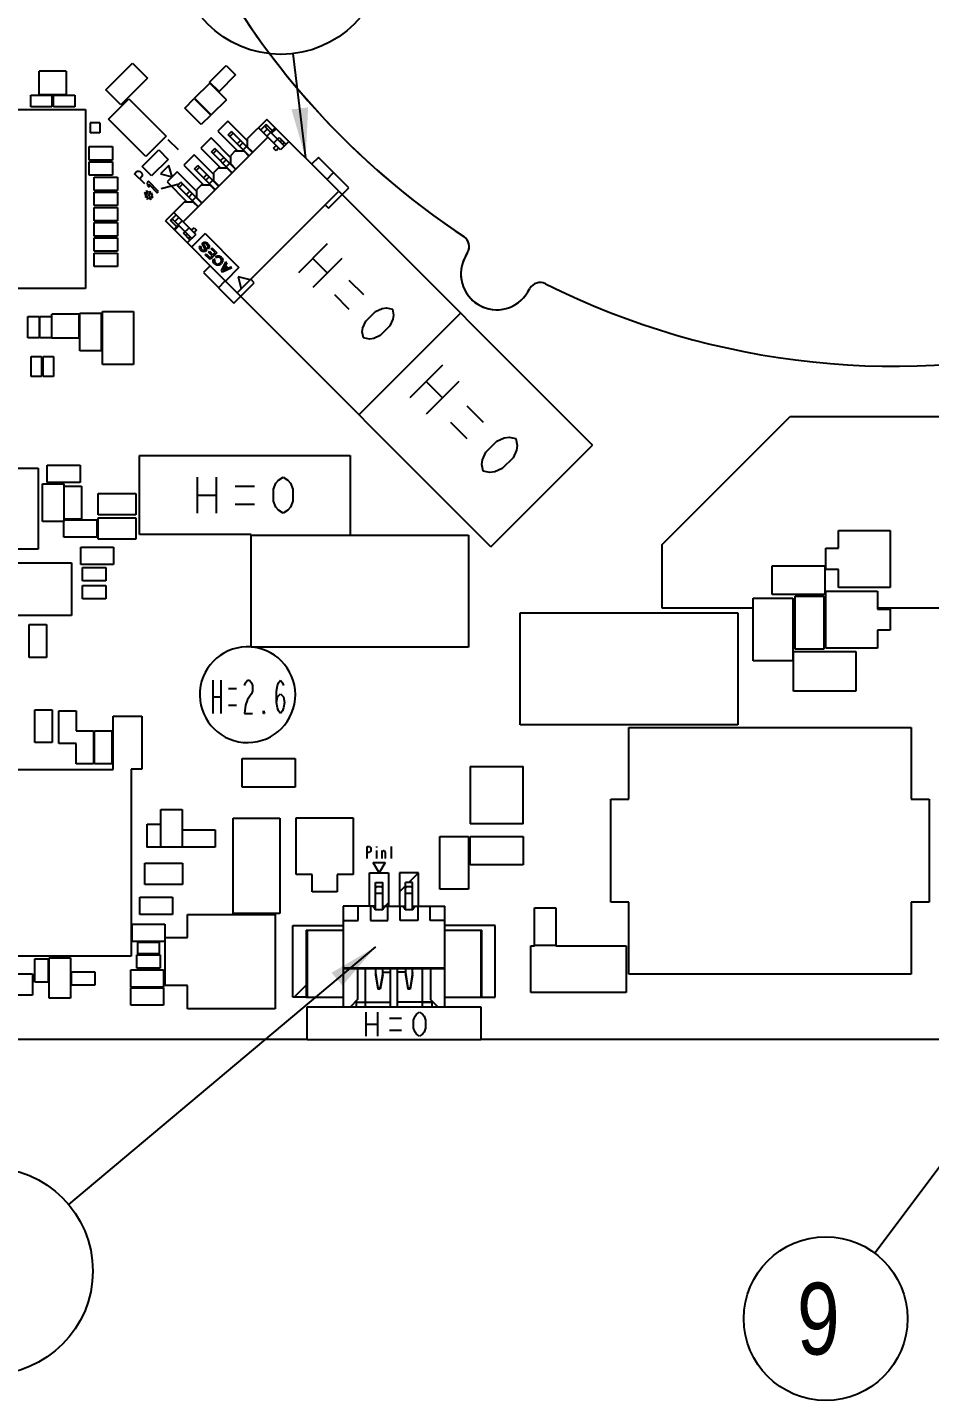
# Model space of a CAD drawing. Header units: millimetres. Extents: x 0 to 841, y 0 to 594.
# Drawn here: x 317.5 to 355.2, y 346.9 to 404.3 of the extents above; entities that cross this region are included whole.
import ezdxf

# ---------------------------------------------------------------- set-up
doc = ezdxf.new("R2010")
doc.units = ezdxf.units.MM
doc.header["$LTSCALE"] = 46.255
doc.layers.get('0').update_dxf_attribs({"linetype": 'CONTINUOUS'})
for name, color, linetype in [('ASSEM_MEM', 7, 'CONTINUOUS'), ('DETAIL', 7, 'CONTINUOUS'), ('TPC12_61', 7, 'CONTINUOUS')]:
    doc.layers.add(name, color=color, linetype=linetype)
doc.styles.get("Standard").update_dxf_attribs({"font": 'txt', "width": 0.8})
doc.dimstyles.get("Standard").update_dxf_attribs({"dimtxt": 3, "dimasz": 2.1, "dimexe": 2, "dimexo": 1, "dimtad": 1, "dimzin": 0, "dimdsep": 46, "dimtxsty": 'STANDARD', "dimblk": '_FILLED', "dimblk1": '_FILLED', "dimblk2": '_FILLED', "dimcen": 0.09, "dimazin": 0, "dimtol": 1, "dimtp": 0.01, "dimtm": 0.01, "dimtfac": 1, "dimtofl": 0, "dimtmove": 0, "dimatfit": 3, "dimldrblk": '_FILLED', "dimfxl": 1, "dimtolj": 1, "dimtzin": 0, "dimarcsym": 0})

# ---------------------------------------------------------------- blocks, each defined once
blk = doc.blocks.new('_FILLED')
at = {"color": 0, "linetype": 'BYBLOCK'}
blk.add_solid([(0, 0), (-1, 0.167), (-1, -0.167)], dxfattribs=at)
blk = doc.blocks.new('BALLOON_BL11', base_point=(350.848, 350.315))
at = {"layer": 'DETAIL', "color": 2, "linetype": 'CONTINUOUS'}
blk.add_circle((350.848, 350.315), 3.421, dxfattribs=at)
at = {"layer": 'DETAIL', "color": 2, "linetype": 'CONTINUOUS', "insert": (349.648, 351.815), "char_height": 3, "width": 2.4, "attachment_point": 1, "line_spacing_factor": 0.9}
blk.add_mtext('9', dxfattribs=at)
blk = doc.blocks.new('BALLOON_BL12', base_point=(315.879, 352.305))
at = {"layer": 'DETAIL', "color": 2, "linetype": 'CONTINUOUS'}
blk.add_circle((315.879, 352.305), 4.33, dxfattribs=at)
at = {"layer": 'DETAIL', "color": 2, "linetype": 'CONTINUOUS', "insert": (313.479, 353.805), "char_height": 3, "width": 4.8, "attachment_point": 1, "line_spacing_factor": 0.9}
blk.add_mtext('10', dxfattribs=at)
blk = doc.blocks.new('BALLOON_BL25', base_point=(328.074, 407.462))
at = {"layer": 'DETAIL', "color": 2, "linetype": 'CONTINUOUS'}
blk.add_circle((328.074, 407.462), 4.33, dxfattribs=at)
at = {"layer": 'DETAIL', "color": 2, "linetype": 'CONTINUOUS', "insert": (325.674, 408.962), "char_height": 3, "width": 4.8, "attachment_point": 1, "line_spacing_factor": 0.9}
blk.add_mtext('12', dxfattribs=at)

msp = doc.modelspace()

# ---------------------------------------------------------------- linework, layer by layer
at = {"layer": 'ASSEM_MEM', "color": 7, "linetype": 'CONTINUOUS'}
for p, q in [((320.754, 401.658), (321.868, 402.772)), ((321.868, 402.772), (322.497, 402.143)), ((317.967, 401.458), (317.967, 402.435)), ((319.098, 402.435), (317.967, 402.435)), ((319.098, 402.435), (319.098, 401.458)), ((322.497, 402.143), (321.383, 401.03)), ((325.094, 401.976), (325.785, 402.667)), ((326.18, 402.272), (325.489, 401.581)), ((325.785, 402.667), (326.18, 402.272)), ((321.383, 401.03), (320.754, 401.658)), ((324.466, 401.308), (325.095, 401.936)), ((325.489, 401.581), (325.094, 401.976)), ((325.792, 401.24), (325.095, 401.936)), ((317.612, 400.943), (317.612, 401.426)), ((317.612, 401.426), (318.501, 401.426)), ((317.967, 401.458), (319.098, 401.458)), ((318.501, 401.426), (318.501, 400.943)), ((318.565, 400.943), (318.565, 401.426)), ((318.565, 401.426), (319.454, 401.426)), ((319.454, 401.426), (319.454, 400.943)), ((320.866, 400.43), (321.711, 401.274)), ((321.711, 401.274), (323.273, 399.711)), ((324.052, 400.888), (324.447, 401.283)), ((324.447, 401.283), (325.139, 400.592)), ((324.466, 401.308), (325.163, 400.611)), ((325.792, 401.24), (325.163, 400.611)), ((314.43, 400.832), (319.905, 400.832)), ((318.501, 400.943), (317.612, 400.943)), ((319.454, 400.943), (318.565, 400.943)), ((319.905, 400.832), (319.905, 393.357)), ((322.429, 398.867), (320.866, 400.43)), ((324.743, 400.197), (324.052, 400.888)), ((325.139, 400.592), (324.743, 400.197)), ((327.483, 400.418), (326.681, 399.616)), ((330.488, 397.413), (327.483, 400.418)), ((325.871, 399.768), (326.012, 399.909)), ((326.882, 399.039), (326.012, 399.909)), ((328.049, 399.146), (327.13, 400.065)), ((327.46, 400.201), (327.226, 399.968)), ((327.342, 399.853), (327.504, 400.015)), ((327.46, 400.201), (327.422, 400.098)), ((328.212, 399.308), (327.422, 400.098)), ((327.717, 399.945), (327.46, 400.201)), ((327.483, 399.711), (327.837, 400.065)), ((327.681, 399.838), (327.872, 400.029)), ((320.057, 398.72), (320.057, 399.279)), ((320.057, 399.279), (321.035, 399.279)), ((321.035, 399.279), (321.035, 398.72)), ((323.273, 399.711), (322.429, 398.867)), ((327.519, 399.676), (323.983, 396.14)), ((326.741, 398.898), (325.871, 399.768)), ((326.387, 399.534), (326.246, 399.393)), ((326.486, 399.435), (326.345, 399.294)), ((326.635, 399.287), (326.493, 399.146)), ((326.681, 399.262), (326.681, 399.616)), ((326.893, 399.05), (326.681, 399.262)), ((327.766, 399.428), (327.999, 399.662)), ((327.766, 399.216), (327.872, 399.322)), ((327.999, 399.662), (328.282, 399.379)), ((328.035, 399.485), (328.105, 399.556)), ((328.402, 399.499), (328.049, 399.146)), ((328.212, 399.45), (328.141, 399.379)), ((321.035, 398.72), (320.057, 398.72)), ((322.271, 398.452), (322.963, 399.143)), ((323.358, 398.748), (322.667, 398.057)), ((322.963, 399.143), (323.358, 398.748)), ((325.164, 399.061), (325.305, 399.202)), ((326.034, 398.191), (325.164, 399.061)), ((326.175, 398.332), (325.305, 399.202)), ((325.68, 398.827), (325.539, 398.686)), ((325.779, 398.728), (325.638, 398.587)), ((326.164, 399.1), (325.974, 398.909)), ((325.974, 398.555), (325.974, 398.909)), ((326.164, 399.1), (326.518, 399.1)), ((326.518, 399.1), (326.73, 398.887)), ((327.872, 399.11), (327.766, 399.216)), ((327.978, 399.216), (327.872, 399.11)), ((320.057, 398.085), (320.057, 398.644)), ((320.057, 398.644), (321.035, 398.644)), ((321.035, 398.644), (321.035, 398.085)), ((322.667, 398.057), (322.271, 398.452)), ((324.457, 398.354), (324.598, 398.495)), ((325.327, 397.484), (324.457, 398.354)), ((325.468, 397.625), (324.598, 398.495)), ((324.973, 398.12), (324.832, 397.979)), ((325.457, 398.392), (325.266, 398.202)), ((325.266, 397.848), (325.266, 398.202)), ((325.457, 398.392), (325.811, 398.392)), ((325.928, 398.58), (325.786, 398.438)), ((326.023, 398.18), (325.811, 398.392)), ((325.974, 398.555), (326.186, 398.343)), ((321.035, 398.085), (320.057, 398.085)), ((320.26, 397.451), (320.26, 398.009)), ((320.26, 398.009), (321.238, 398.009)), ((321.238, 398.009), (321.238, 397.451)), ((323.75, 397.646), (323.891, 397.788)), ((324.619, 396.777), (323.75, 397.646)), ((324.761, 396.918), (323.891, 397.788)), ((324.75, 397.685), (324.559, 397.494)), ((324.75, 397.685), (325.104, 397.685)), ((325.072, 398.021), (324.931, 397.88)), ((325.22, 397.873), (325.079, 397.731)), ((325.316, 397.473), (325.104, 397.685)), ((325.266, 397.848), (325.479, 397.636)), ((321.238, 397.451), (320.26, 397.451)), ((320.26, 396.815), (320.26, 397.374)), ((320.26, 397.374), (321.238, 397.374)), ((321.238, 397.374), (321.238, 396.815)), ((324.043, 396.978), (323.241, 396.176)), ((324.043, 396.978), (324.397, 396.978)), ((324.266, 397.413), (324.124, 397.272)), ((324.365, 397.314), (324.223, 397.173)), ((324.513, 397.166), (324.372, 397.024)), ((324.397, 396.978), (324.609, 396.766)), ((324.559, 397.141), (324.559, 397.494)), ((324.559, 397.141), (324.771, 396.929)), ((326.246, 393.17), (330.488, 397.413)), ((321.238, 396.815), (320.26, 396.815)), ((320.26, 396.18), (320.26, 396.739)), ((320.26, 396.739), (321.238, 396.739)), ((321.238, 396.739), (321.238, 396.18)), ((323.458, 396.199), (323.691, 396.432)), ((324.513, 395.61), (323.594, 396.529)), ((321.238, 396.18), (320.26, 396.18)), ((320.26, 395.545), (320.26, 396.104)), ((320.26, 396.104), (321.238, 396.104)), ((321.238, 396.104), (321.238, 395.545)), ((326.246, 393.17), (323.241, 396.176)), ((323.561, 396.237), (323.458, 396.199)), ((323.714, 395.942), (323.458, 396.199)), ((324.351, 395.447), (323.561, 396.237)), ((323.594, 395.822), (323.948, 396.176)), ((323.82, 395.978), (323.63, 395.787)), ((323.644, 396.154), (323.806, 396.317)), ((323.997, 395.659), (324.231, 395.893)), ((324.337, 395.787), (324.443, 395.893)), ((324.443, 395.893), (324.549, 395.787)), ((321.238, 395.545), (320.26, 395.545)), ((320.26, 394.911), (320.26, 395.469)), ((320.26, 395.469), (321.238, 395.469)), ((321.238, 395.469), (321.238, 394.911)), ((324.28, 395.377), (323.997, 395.659)), ((324.103, 395.553), (324.174, 395.624)), ((324.513, 395.61), (324.16, 395.256)), ((324.28, 395.518), (324.209, 395.447)), ((324.902, 395.645), (324.337, 395.08)), ((324.549, 395.787), (324.443, 395.681)), ((324.795, 395.221), (324.799, 395.239)), ((324.799, 395.239), (324.813, 395.26)), ((324.813, 395.26), (324.837, 395.278)), ((324.837, 395.278), (324.862, 395.288)), ((324.852, 395.235), (324.841, 395.218)), ((324.866, 395.242), (324.852, 395.235)), ((324.862, 395.288), (324.887, 395.292)), ((324.89, 395.246), (324.866, 395.242)), ((324.887, 395.292), (324.919, 395.288)), ((324.912, 395.239), (324.89, 395.246)), ((324.902, 395.645), (326.317, 394.231)), ((324.94, 395.225), (324.912, 395.239)), ((324.919, 395.288), (324.954, 395.274)), ((324.954, 395.274), (324.989, 395.253)), ((324.989, 395.253), (325.021, 395.221)), ((321.238, 394.911), (320.26, 394.911)), ((320.26, 394.275), (320.26, 394.834)), ((320.26, 394.834), (321.238, 394.834)), ((321.238, 394.834), (321.238, 394.275)), ((324.675, 395.073), (324.682, 395.101)), ((324.678, 395.034), (324.675, 395.073)), ((324.689, 395.009), (324.678, 395.034)), ((324.682, 395.101), (324.7, 395.133)), ((324.707, 394.977), (324.689, 395.009)), ((324.7, 395.133), (324.735, 395.097)), ((324.724, 394.952), (324.707, 394.977)), ((324.735, 395.097), (324.724, 395.073)), ((324.724, 395.073), (324.728, 395.041)), ((324.745, 394.931), (324.724, 394.952)), ((324.728, 395.041), (324.742, 395.013)), ((324.742, 395.013), (324.76, 394.988)), ((324.77, 394.914), (324.745, 394.931)), ((324.76, 394.988), (324.777, 394.97)), ((324.799, 394.899), (324.77, 394.914)), ((324.777, 394.97), (324.802, 394.952)), ((324.799, 395.203), (324.795, 395.221)), ((324.809, 395.179), (324.799, 395.203)), ((324.82, 394.892), (324.799, 394.899)), ((324.802, 394.952), (324.83, 394.938)), ((324.837, 395.122), (324.809, 395.179)), ((324.859, 394.889), (324.82, 394.892)), ((324.83, 394.938), (324.848, 394.935)), ((324.898, 395.013), (324.837, 395.122)), ((324.841, 395.218), (324.841, 395.203)), ((324.841, 395.203), (324.852, 395.179)), ((324.848, 394.935), (324.876, 394.935)), ((324.852, 395.179), (324.89, 395.112)), ((324.89, 394.892), (324.859, 394.889)), ((324.876, 394.935), (324.894, 394.945)), ((324.89, 395.112), (324.919, 395.062)), ((324.908, 394.896), (324.89, 394.892)), ((324.894, 394.945), (324.901, 394.952)), ((324.908, 394.974), (324.898, 395.013)), ((324.901, 394.952), (324.908, 394.974)), ((324.922, 394.903), (324.908, 394.896)), ((324.912, 394.765), (324.947, 394.8)), ((325.113, 394.564), (324.912, 394.765)), ((324.919, 395.062), (324.94, 395.013)), ((324.929, 394.91), (324.922, 394.903)), ((324.943, 394.931), (324.929, 394.91)), ((324.972, 395.2), (324.94, 395.225)), ((324.94, 395.013), (324.951, 394.96)), ((324.951, 394.96), (324.943, 394.931)), ((324.947, 394.8), (325.11, 394.638)), ((324.989, 395.182), (324.972, 395.2)), ((325.007, 395.158), (324.989, 395.182)), ((324.993, 395.037), (325.014, 395.066)), ((325.028, 395.002), (324.993, 395.037)), ((325.018, 395.14), (325.007, 395.158)), ((325.014, 395.066), (325.025, 395.09)), ((325.025, 395.119), (325.018, 395.14)), ((325.021, 395.221), (325.035, 395.2)), ((325.025, 395.09), (325.025, 395.119)), ((325.05, 395.03), (325.028, 395.002)), ((325.035, 395.2), (325.057, 395.165)), ((325.046, 394.871), (325.081, 394.907)), ((325.194, 394.723), (325.046, 394.871)), ((325.064, 395.066), (325.05, 395.03)), ((325.057, 395.165), (325.067, 395.14)), ((325.071, 395.108), (325.064, 395.066)), ((325.067, 395.14), (325.071, 395.108)), ((325.081, 394.907), (325.23, 394.758)), ((325.11, 394.638), (325.194, 394.723)), ((325.396, 394.846), (325.113, 394.564)), ((325.156, 395.016), (325.191, 395.051)), ((325.322, 394.85), (325.156, 395.016)), ((325.191, 395.051), (325.396, 394.846)), ((325.23, 394.758), (325.322, 394.85)), ((325.339, 394.677), (325.385, 394.701)), ((325.339, 394.677), (325.378, 394.638)), ((325.385, 394.701), (325.417, 394.712)), ((325.442, 394.666), (325.414, 394.659)), ((325.417, 394.712), (325.456, 394.716)), ((325.463, 394.666), (325.442, 394.666)), ((325.456, 394.716), (325.495, 394.712)), ((325.481, 394.663), (325.463, 394.666)), ((325.509, 394.648), (325.481, 394.663)), ((325.495, 394.712), (325.516, 394.705)), ((325.516, 394.705), (325.548, 394.687)), ((325.548, 394.687), (325.573, 394.67)), ((325.594, 394.648), (325.573, 394.67)), ((335.878, 394.852), (335.798, 394.713)), ((335.798, 394.713), (335.878, 394.852)), ((321.238, 394.275), (320.26, 394.275)), ((325.24, 394.507), (325.251, 394.553)), ((325.244, 394.475), (325.24, 394.507)), ((325.255, 394.443), (325.244, 394.475)), ((325.251, 394.553), (325.269, 394.592)), ((325.272, 394.412), (325.255, 394.443)), ((325.269, 394.592), (325.311, 394.564)), ((325.29, 394.387), (325.272, 394.412)), ((325.29, 394.387), (325.311, 394.366)), ((325.297, 394.528), (325.293, 394.503)), ((325.293, 394.503), (325.297, 394.479)), ((325.311, 394.564), (325.297, 394.528)), ((325.297, 394.479), (325.311, 394.45)), ((325.311, 394.45), (325.329, 394.426)), ((325.336, 394.348), (325.311, 394.366)), ((325.35, 394.404), (325.329, 394.426)), ((325.368, 394.33), (325.336, 394.348)), ((325.35, 394.404), (325.375, 394.387)), ((325.389, 394.323), (325.368, 394.33)), ((325.375, 394.387), (325.403, 394.373)), ((325.414, 394.659), (325.378, 394.638)), ((325.428, 394.32), (325.389, 394.323)), ((325.403, 394.373), (325.421, 394.369)), ((325.421, 394.369), (325.442, 394.369)), ((325.46, 394.323), (325.428, 394.32)), ((325.442, 394.369), (325.47, 394.376)), ((325.495, 394.33), (325.46, 394.323)), ((325.47, 394.376), (325.499, 394.39)), ((325.537, 394.351), (325.495, 394.33)), ((325.499, 394.39), (325.527, 394.412)), ((325.534, 394.631), (325.509, 394.648)), ((325.548, 394.433), (325.527, 394.412)), ((325.534, 394.631), (325.555, 394.61)), ((325.566, 394.373), (325.537, 394.351)), ((325.548, 394.433), (325.569, 394.461)), ((325.573, 394.585), (325.555, 394.61)), ((325.566, 394.373), (325.587, 394.394)), ((325.569, 394.461), (325.583, 394.489)), ((325.587, 394.556), (325.573, 394.585)), ((325.583, 394.489), (325.59, 394.518)), ((325.59, 394.539), (325.587, 394.556)), ((325.608, 394.422), (325.587, 394.394)), ((325.59, 394.518), (325.59, 394.539)), ((325.594, 394.648), (325.612, 394.624)), ((325.594, 394.083), (325.774, 394.468)), ((325.629, 394.465), (325.608, 394.422)), ((325.612, 394.624), (325.629, 394.592)), ((325.629, 394.592), (325.636, 394.571)), ((325.636, 394.5), (325.629, 394.465)), ((325.636, 394.571), (325.64, 394.532)), ((325.64, 394.532), (325.636, 394.5)), ((326.022, 394.221), (325.636, 394.04)), ((325.732, 394.27), (325.665, 394.111)), ((325.665, 394.111), (325.82, 394.182)), ((325.82, 394.182), (325.732, 394.27)), ((326.317, 394.231), (325.751, 393.665)), ((325.813, 394.429), (325.76, 394.313)), ((325.866, 394.206), (325.76, 394.313)), ((325.813, 394.429), (325.774, 394.468)), ((325.866, 394.206), (325.983, 394.26)), ((326.022, 394.221), (325.983, 394.26)), ((325.594, 394.083), (325.636, 394.04)), ((326.281, 393.842), (326.416, 393.34)), ((326.783, 393.708), (326.281, 393.842)), ((319.905, 393.357), (314.43, 393.357)), ((338.396, 393.213), (338.476, 393.352)), ((338.396, 393.213), (338.455, 393.315)), ((320.607, 390.178), (320.607, 392.393)), ((320.607, 392.393), (321.903, 392.393)), ((321.903, 392.393), (321.903, 390.178)), ((317.489, 391.297), (317.489, 392.186)), ((317.489, 392.186), (317.972, 392.186)), ((317.972, 392.186), (317.972, 391.297)), ((317.997, 391.297), (317.997, 392.186)), ((317.997, 392.186), (318.489, 392.186)), ((318.48, 392.186), (318.48, 391.297)), ((318.499, 392.186), (318.499, 392.282)), ((319.629, 392.282), (318.499, 392.282)), ((319.629, 392.282), (319.629, 391.304)), ((319.668, 390.752), (319.668, 392.327)), ((319.668, 392.327), (320.557, 392.327)), ((320.557, 392.327), (320.557, 390.752)), ((317.972, 391.297), (317.489, 391.297)), ((318.48, 391.297), (317.997, 391.297)), ((318.489, 391.297), (319.629, 391.297)), ((320.557, 390.752), (319.668, 390.752)), ((317.626, 389.671), (317.626, 390.509)), ((317.626, 390.509), (318.058, 390.509)), ((318.058, 390.509), (318.058, 389.671)), ((318.135, 389.671), (318.135, 390.509)), ((318.135, 390.509), (318.566, 390.509)), ((318.566, 390.509), (318.566, 389.671)), ((321.903, 390.178), (320.607, 390.178)), ((318.058, 389.671), (317.626, 389.671)), ((318.566, 389.671), (318.135, 389.671)), ((313.452, 385.844), (317.927, 385.844)), ((317.927, 385.844), (317.927, 382.463)), ((318.306, 385.252), (318.306, 385.976)), ((318.306, 385.976), (319.677, 385.976)), ((319.677, 385.976), (319.677, 385.252)), ((318.103, 383.62), (318.103, 385.195)), ((318.103, 385.195), (318.992, 385.195)), ((319.677, 385.252), (318.306, 385.252)), ((318.992, 385.195), (318.992, 383.62)), ((318.992, 385.093), (319.735, 385.093)), ((319.735, 385.093), (319.735, 383.721)), ((320.427, 383.899), (320.427, 384.788)), ((320.427, 384.788), (322.002, 384.788)), ((322.002, 384.788), (322.002, 383.899)), ((322.002, 383.899), (320.427, 383.899)), ((320.427, 382.883), (320.427, 383.772)), ((320.427, 383.772), (322.002, 383.772)), ((322.002, 383.772), (322.002, 382.883)), ((318.992, 383.62), (318.103, 383.62)), ((319.735, 383.721), (318.992, 383.721)), ((318.992, 383.69), (320.376, 383.69)), ((319.004, 382.966), (319.004, 383.62)), ((320.376, 383.69), (320.376, 382.966)), ((351.387, 382.502), (351.387, 383.248)), ((351.387, 383.248), (353.547, 383.248)), ((353.547, 383.248), (353.547, 380.867)), ((320.376, 382.966), (319.004, 382.966)), ((322.002, 382.883), (320.427, 382.883)), ((326.828, 378.371), (326.828, 383.052)), ((326.828, 383.052), (335.92, 383.052)), ((335.92, 383.052), (335.92, 378.371)), ((317.927, 382.463), (313.452, 382.463)), ((319.703, 381.823), (319.703, 382.547)), ((319.703, 382.547), (321.074, 382.547)), ((321.074, 382.547), (321.074, 381.823)), ((350.857, 381.613), (350.857, 382.502)), ((350.857, 382.502), (351.387, 382.502)), ((316.126, 381.889), (319.317, 381.889)), ((319.317, 381.889), (319.317, 379.686)), ((321.074, 381.823), (319.703, 381.823)), ((319.773, 381.143), (319.773, 381.702)), ((319.773, 381.702), (320.751, 381.702)), ((320.751, 381.702), (320.751, 381.143)), ((348.608, 380.572), (348.608, 381.766)), ((348.608, 381.766), (350.818, 381.766)), ((350.818, 381.766), (350.818, 380.572)), ((351.387, 381.613), (350.857, 381.613)), ((351.387, 380.867), (351.387, 381.613)), ((320.751, 381.143), (319.773, 381.143)), ((319.773, 380.381), (319.773, 380.94)), ((319.773, 380.94), (320.751, 380.94)), ((320.751, 380.94), (320.751, 380.381)), ((320.751, 380.381), (319.773, 380.381)), ((347.821, 377.803), (347.821, 380.419)), ((347.821, 380.419), (349.472, 380.419)), ((350.818, 380.572), (348.608, 380.572)), ((349.472, 380.419), (349.472, 377.803)), ((349.573, 378.286), (349.573, 380.496)), ((349.573, 380.496), (350.767, 380.496)), ((350.767, 380.496), (350.767, 378.286)), ((350.858, 378.327), (350.858, 380.708)), ((350.858, 380.708), (353.018, 380.708)), ((353.547, 380.867), (351.387, 380.867)), ((353.018, 380.708), (353.018, 379.962)), ((338.08, 375.12), (338.08, 379.801)), ((338.08, 379.801), (347.173, 379.801)), ((347.173, 379.801), (347.173, 375.12)), ((353.018, 379.962), (353.547, 379.962)), ((353.547, 379.962), (353.547, 379.073)), ((319.317, 379.686), (316.126, 379.686)), ((317.55, 377.943), (317.55, 379.315)), ((317.55, 379.315), (318.274, 379.315)), ((318.274, 379.315), (318.274, 377.943)), ((353.018, 379.073), (353.018, 378.327)), ((353.547, 379.073), (353.018, 379.073)), ((335.92, 378.371), (326.828, 378.371)), ((349.497, 376.533), (349.497, 378.184)), ((349.497, 378.184), (352.113, 378.184)), ((350.767, 378.286), (349.573, 378.286)), ((353.018, 378.327), (350.858, 378.327)), ((352.113, 378.184), (352.113, 376.533)), ((318.274, 377.943), (317.55, 377.943)), ((349.472, 377.803), (347.821, 377.803)), ((352.113, 376.533), (349.497, 376.533)), ((317.789, 374.379), (317.789, 375.751)), ((317.789, 375.751), (318.513, 375.751)), ((318.513, 375.751), (318.513, 374.379)), ((318.792, 374.339), (318.792, 375.71)), ((318.792, 375.71), (319.516, 375.71)), ((319.516, 375.71), (319.516, 374.87)), ((321.062, 373.259), (321.062, 375.479)), ((321.062, 375.479), (322.256, 375.479)), ((322.256, 375.479), (322.256, 373.269)), ((319.516, 374.87), (320.243, 374.87)), ((320.243, 374.87), (320.243, 373.498)), ((320.281, 373.498), (320.281, 374.87)), ((320.281, 374.87), (321.005, 374.87)), ((321.005, 374.87), (321.005, 373.498)), ((347.173, 375.12), (338.08, 375.12)), ((342.617, 372.012), (342.617, 375.018)), ((342.617, 375.018), (354.422, 375.018)), ((354.422, 375.018), (354.422, 372.012)), ((318.513, 374.379), (317.789, 374.379)), ((319.519, 374.339), (318.792, 374.339)), ((319.519, 373.498), (319.519, 374.339)), ((320.243, 373.498), (319.519, 373.498)), ((321.005, 373.498), (320.281, 373.498)), ((326.459, 372.52), (326.459, 373.714)), ((326.459, 373.714), (328.669, 373.714)), ((328.669, 373.714), (328.669, 372.52)), ((314.011, 373.259), (321.062, 373.259)), ((321.813, 373.269), (321.813, 365.457)), ((322.256, 373.269), (321.813, 373.269)), ((335.984, 373.384), (335.984, 370.983)), ((335.984, 373.384), (338.194, 373.384)), ((338.194, 370.983), (338.194, 373.384)), ((328.669, 372.52), (326.459, 372.52)), ((341.862, 367.719), (341.862, 372.012)), ((341.862, 372.012), (342.617, 372.012)), ((354.422, 372.012), (355.176, 372.012)), ((355.176, 372.012), (355.176, 367.719)), ((323.053, 370.013), (323.053, 371.588)), ((323.053, 371.588), (323.942, 371.588)), ((323.942, 371.588), (323.942, 370.013)), ((326.078, 367.237), (326.078, 371.225)), ((326.078, 371.225), (328.034, 371.225)), ((328.034, 371.225), (328.034, 367.237)), ((328.71, 368.872), (328.71, 371.235)), ((328.71, 371.235), (331.091, 371.235)), ((331.091, 371.235), (331.091, 368.872)), ((322.484, 370.002), (322.484, 370.98)), ((322.484, 370.98), (323.053, 370.98)), ((323.942, 370.736), (325.329, 370.736)), ((325.329, 370.736), (325.329, 370.012)), ((338.194, 370.983), (335.984, 370.983)), ((323.048, 370.012), (322.484, 370.012)), ((323.942, 370.012), (323.053, 370.012)), ((325.329, 370.012), (323.95, 370.012)), ((334.714, 368.253), (334.714, 370.463)), ((334.714, 370.463), (335.908, 370.463)), ((335.908, 370.463), (335.908, 368.253)), ((335.984, 369.269), (335.984, 370.463)), ((335.984, 370.463), (338.194, 370.463)), ((338.194, 370.463), (338.194, 369.269)), ((322.385, 368.454), (322.385, 369.343)), ((322.385, 369.343), (323.96, 369.343)), ((323.96, 369.343), (323.96, 368.454)), ((329.38, 368.872), (328.71, 368.872)), ((329.38, 368.141), (329.38, 368.872)), ((330.422, 368.872), (330.422, 368.141)), ((331.091, 368.872), (330.422, 368.872)), ((338.194, 369.269), (335.984, 369.269)), ((323.96, 368.454), (322.385, 368.454)), ((332.027, 367.392), (332.027, 368.542)), ((332.027, 368.542), (332.327, 368.542)), ((332.027, 368.372), (332.327, 368.372)), ((332.027, 368.297), (332.102, 368.372)), ((332.252, 368.372), (332.327, 368.297)), ((332.327, 367.392), (332.327, 368.542)), ((333.277, 367.392), (333.277, 368.542)), ((333.577, 368.542), (333.277, 368.542)), ((333.277, 368.372), (333.577, 368.372)), ((333.277, 368.297), (333.352, 368.372)), ((333.502, 368.372), (333.577, 368.297)), ((333.577, 367.392), (333.577, 368.542)), ((322.171, 367.2), (322.171, 367.924)), ((322.171, 367.924), (323.543, 367.924)), ((323.543, 367.924), (323.543, 367.2)), ((330.422, 368.141), (329.38, 368.141)), ((332.027, 368.092), (332.327, 368.092)), ((333.277, 368.092), (333.577, 368.092)), ((335.908, 368.253), (334.714, 368.253)), ((342.617, 367.719), (341.862, 367.719)), ((342.617, 364.713), (342.617, 367.719)), ((354.422, 367.719), (354.422, 364.713)), ((355.176, 367.719), (354.422, 367.719)), ((323.543, 367.2), (322.171, 367.2)), ((324.173, 366.234), (324.173, 367.199)), ((324.173, 367.199), (327.831, 367.199)), ((328.034, 367.237), (326.078, 367.237)), ((327.831, 367.199), (327.831, 363.262)), ((330.677, 367.542), (330.677, 363.342)), ((332.027, 367.542), (330.677, 367.542)), ((331.297, 366.942), (331.297, 367.542)), ((331.812, 367.542), (331.812, 366.942)), ((331.917, 367.542), (332.017, 367.442)), ((332.017, 367.392), (332.017, 367.442)), ((332.337, 367.392), (332.017, 367.392)), ((332.327, 367.542), (333.277, 367.542)), ((332.337, 367.442), (332.437, 367.542)), ((332.337, 367.442), (332.337, 367.392)), ((332.542, 366.942), (332.542, 367.542)), ((333.062, 366.942), (333.062, 367.542)), ((333.167, 367.542), (333.267, 367.442)), ((333.267, 367.392), (333.267, 367.442)), ((333.587, 367.392), (333.267, 367.392)), ((333.577, 367.542), (334.927, 367.542)), ((333.587, 367.442), (333.687, 367.542)), ((333.587, 367.442), (333.587, 367.392)), ((333.792, 367.542), (333.792, 366.942)), ((334.307, 366.942), (334.307, 367.542)), ((334.927, 363.342), (334.927, 367.542)), ((338.677, 365.897), (338.677, 367.478)), ((338.677, 367.478), (339.566, 367.478)), ((339.566, 367.478), (339.566, 365.894)), ((321.849, 366.075), (321.849, 366.799)), ((321.849, 366.799), (323.221, 366.799)), ((323.221, 366.799), (323.221, 366.234)), ((330.677, 366.942), (331.297, 366.942)), ((331.812, 366.942), (332.542, 366.942)), ((333.792, 366.942), (333.062, 366.942)), ((334.927, 366.942), (334.307, 366.942)), ((323.233, 366.075), (321.849, 366.075)), ((322.09, 365.56), (322.09, 366.043)), ((322.09, 366.043), (322.979, 366.043)), ((322.979, 366.043), (322.979, 365.56)), ((323.233, 364.227), (323.233, 366.234)), ((323.233, 366.234), (324.173, 366.234)), ((329.127, 366.542), (329.127, 363.742)), ((329.127, 366.542), (330.677, 366.542)), ((329.177, 366.542), (329.177, 363.742)), ((334.927, 366.542), (336.477, 366.542)), ((336.427, 366.542), (336.427, 363.742)), ((336.477, 363.742), (336.477, 366.542)), ((321.813, 365.457), (314.011, 365.457)), ((322.046, 364.951), (322.046, 365.51)), ((322.046, 365.51), (323.024, 365.51)), ((322.979, 365.56), (322.09, 365.56)), ((323.024, 365.51), (323.024, 364.951)), ((338.524, 363.935), (338.524, 365.891)), ((338.524, 365.891), (338.677, 365.891)), ((339.566, 365.903), (338.677, 365.903)), ((339.566, 365.891), (342.512, 365.891)), ((342.512, 365.891), (342.512, 363.935)), ((317.785, 364.373), (317.785, 365.351)), ((317.785, 365.351), (318.344, 365.351)), ((318.344, 365.351), (318.344, 364.373)), ((318.382, 363.7), (318.382, 365.389)), ((318.382, 365.389), (319.271, 365.389)), ((319.271, 365.389), (319.271, 363.7)), ((321.798, 364.17), (321.798, 364.894)), ((321.798, 364.894), (323.17, 364.894)), ((323.024, 364.951), (322.046, 364.951)), ((323.17, 364.894), (323.17, 364.17)), ((330.677, 364.972), (334.927, 364.972)), ((330.677, 364.942), (334.927, 364.942)), ((331.277, 364.942), (331.277, 363.642)), ((331.607, 363.342), (331.607, 364.942)), ((332.027, 364.942), (332.027, 364.682)), ((332.327, 364.682), (332.327, 364.942)), ((332.652, 363.342), (332.652, 364.942)), ((332.952, 363.342), (332.952, 364.942)), ((333.277, 364.942), (333.277, 364.682)), ((333.577, 364.682), (333.577, 364.942)), ((333.997, 363.342), (333.997, 364.942)), ((334.327, 364.942), (334.327, 363.642)), ((316.109, 364.722), (317.684, 364.722)), ((317.684, 364.722), (317.684, 363.833)), ((318.344, 364.373), (317.785, 364.373)), ((319.322, 364.252), (319.322, 364.811)), ((319.322, 364.811), (320.3, 364.811)), ((320.3, 364.811), (320.3, 364.252)), ((332.027, 364.773), (332.127, 364.142)), ((332.027, 364.682), (332.127, 364.082)), ((332.327, 364.773), (332.227, 364.142)), ((332.327, 364.682), (332.227, 364.082)), ((332.327, 364.792), (332.652, 364.792)), ((333.277, 364.792), (332.952, 364.792)), ((333.277, 364.773), (333.377, 364.142)), ((333.277, 364.682), (333.377, 364.082)), ((333.577, 364.773), (333.477, 364.142)), ((333.577, 364.682), (333.477, 364.082)), ((354.422, 364.713), (342.617, 364.713)), ((317.684, 363.833), (316.109, 363.833)), ((319.271, 363.7), (318.382, 363.7)), ((320.3, 364.252), (319.322, 364.252)), ((323.17, 364.17), (321.798, 364.17)), ((321.798, 363.408), (321.798, 364.132)), ((321.798, 364.132), (323.17, 364.132)), ((323.17, 364.132), (323.17, 363.408)), ((324.173, 364.227), (323.233, 364.227)), ((324.173, 363.262), (324.173, 364.227)), ((329.127, 363.742), (330.677, 363.742)), ((332.227, 364.142), (332.127, 364.142)), ((332.227, 364.082), (332.127, 364.082)), ((333.377, 364.142), (333.477, 364.142)), ((333.477, 364.082), (333.377, 364.082)), ((334.927, 363.742), (336.477, 363.742)), ((342.512, 363.935), (338.524, 363.935)), ((323.17, 363.408), (321.798, 363.408)), ((327.831, 363.262), (324.173, 363.262)), ((330.677, 363.342), (332.652, 363.342)), ((331.277, 363.642), (330.977, 363.342)), ((331.227, 363.342), (331.227, 363.592)), ((331.227, 363.542), (331.607, 363.542)), ((331.227, 363.537), (332.652, 363.537)), ((334.377, 363.537), (332.952, 363.537)), ((332.952, 363.342), (334.927, 363.342)), ((333.997, 363.542), (334.377, 363.542)), ((334.627, 363.342), (334.327, 363.642)), ((334.377, 363.592), (334.377, 363.342)), ((329.177, 361.972), (307.877, 361.972)), ((355.777, 361.972), (336.427, 361.972))]:
    msp.add_line(p, q, dxfattribs=at)
at = {"layer": 'ASSEM_MEM', "color": 4, "linetype": 'CONTINUOUS'}
for p, q in [((325.857, 400.348), (325.433, 399.923)), ((325.433, 399.923), (326.256, 399.1)), ((326.681, 399.524), (325.857, 400.348)), ((325.15, 399.64), (324.726, 399.216)), ((325.974, 398.817), (325.15, 399.64)), ((324.443, 398.933), (324.018, 398.509)), ((325.266, 398.11), (324.443, 398.933)), ((324.726, 399.216), (325.549, 398.392)), ((329.64, 398.827), (329.357, 398.544)), ((330.913, 397.555), (329.64, 398.827)), ((323.386, 398.495), (323.038, 398.136)), ((323.038, 398.136), (323.523, 398.014)), ((323.736, 398.226), (323.311, 397.802)), ((323.523, 398.014), (323.386, 398.495)), ((324.559, 397.402), (323.736, 398.226)), ((324.018, 398.509), (324.842, 397.685)), ((323.311, 397.802), (324.135, 396.978)), ((330.064, 396.706), (330.913, 397.555)), ((330.488, 397.413), (341.095, 386.806)), ((329.923, 396.847), (330.064, 396.706)), ((325.114, 394.302), (324.832, 394.019)), ((324.832, 394.019), (326.104, 392.746)), ((326.104, 392.746), (326.953, 393.595)), ((326.953, 393.595), (326.811, 393.736)), ((336.852, 382.564), (326.246, 393.17)), ((335.58, 392.322), (331.337, 388.079)), ((344.017, 382.652), (349.367, 388.002)), ((349.367, 388.002), (361.746, 388.002)), ((336.852, 382.564), (341.095, 386.806)), ((322.167, 383.072), (322.167, 386.372)), ((322.167, 386.372), (330.967, 386.372)), ((330.967, 386.372), (330.967, 383.072)), ((326.828, 383.072), (322.167, 383.072)), ((344.017, 380.002), (344.017, 382.652)), ((347.821, 380.002), (344.017, 380.002)), ((349.573, 380.002), (349.472, 380.002)), ((350.858, 380.002), (350.767, 380.002)), ((379.367, 380.002), (353.018, 380.002)), ((331.777, 367.542), (331.777, 368.942)), ((331.777, 368.942), (332.577, 368.942)), ((332.177, 368.942), (331.927, 369.375)), ((331.927, 369.375), (332.427, 369.375)), ((332.427, 369.375), (332.177, 368.942)), ((332.577, 368.942), (332.577, 367.542)), ((333.027, 368.942), (333.027, 367.542)), ((333.827, 368.942), (333.027, 368.942)), ((333.827, 367.542), (333.827, 368.942)), ((328.577, 363.742), (328.577, 366.742)), ((328.577, 366.742), (330.677, 366.742)), ((337.027, 366.742), (334.927, 366.742)), ((337.027, 363.742), (337.027, 366.742)), ((329.127, 363.742), (328.577, 363.742)), ((336.477, 363.742), (337.027, 363.742)), ((329.177, 361.972), (329.177, 363.342)), ((329.177, 363.342), (330.677, 363.342)), ((332.652, 363.342), (332.952, 363.342)), ((334.927, 363.342), (336.427, 363.342)), ((336.427, 363.342), (336.427, 361.972)), ((329.177, 361.972), (336.427, 361.972))]:
    msp.add_line(p, q, dxfattribs=at)
at = {"layer": 'ASSEM_MEM', "color": 9, "linetype": 'CONTINUOUS'}
for p, q in [((326.083, 399.838), (325.942, 399.697)), ((325.376, 399.131), (325.235, 398.99)), ((324.669, 398.424), (324.528, 398.283)), ((323.962, 397.717), (323.82, 397.576))]:
    msp.add_line(p, q, dxfattribs=at)
at = {"layer": 'ASSEM_MEM', "color": 40, "linetype": 'CONTINUOUS'}
for p, q in [((323.345, 399.579), (323.776, 399.161)), ((321.954, 398.142), (322.056, 398.247)), ((322.385, 397.724), (321.954, 398.142)), ((322.056, 398.247), (322.133, 398.255)), ((322.133, 398.255), (322.189, 398.241)), ((322.189, 398.241), (322.261, 398.172)), ((322.261, 398.172), (322.277, 398.116)), ((322.277, 398.116), (322.272, 398.039)), ((322.272, 398.039), (322.169, 397.933)), ((330.012, 395.214), (328.802, 394.005)), ((329.407, 394.609), (330.012, 394.005)), ((330.616, 394.609), (329.407, 393.4)), ((330.918, 393.702), (331.523, 393.098)), ((330.314, 393.098), (330.918, 392.493)), ((331.624, 391.989), (332.027, 392.392)), ((332.027, 392.392), (332.304, 392.518)), ((332.304, 392.518), (332.48, 392.544)), ((332.48, 392.544), (332.732, 392.493)), ((332.732, 392.493), (332.782, 392.241)), ((331.498, 391.712), (331.624, 391.989)), ((332.757, 392.065), (332.631, 391.788)), ((332.782, 392.241), (332.757, 392.065)), ((331.473, 391.536), (331.498, 391.712)), ((331.523, 391.284), (331.473, 391.536)), ((331.775, 391.234), (331.523, 391.284)), ((331.951, 391.259), (331.775, 391.234)), ((332.228, 391.385), (331.951, 391.259)), ((332.631, 391.788), (332.228, 391.385)), ((334.823, 390.151), (333.458, 388.786)), ((334.141, 389.469), (334.823, 388.786)), ((335.505, 389.469), (334.141, 388.104)), ((335.847, 388.445), (336.529, 387.763)), ((335.164, 387.763), (335.847, 387.08)), ((336.643, 386.512), (337.098, 386.967)), ((337.098, 386.967), (337.41, 387.109)), ((337.41, 387.109), (337.609, 387.137)), ((337.609, 387.137), (337.894, 387.08)), ((337.894, 387.08), (337.95, 386.796)), ((337.95, 386.796), (337.922, 386.597)), ((336.472, 386), (336.5, 386.199)), ((336.5, 386.199), (336.643, 386.512)), ((337.78, 386.284), (337.325, 385.83)), ((337.922, 386.597), (337.78, 386.284)), ((336.529, 385.716), (336.472, 386)), ((336.813, 385.659), (336.529, 385.716)), ((337.012, 385.687), (336.813, 385.659)), ((337.325, 385.83), (337.012, 385.687)), ((324.567, 385.472), (324.567, 383.972)), ((325.367, 385.472), (325.367, 383.972)), ((326.167, 385.097), (326.967, 385.097)), ((327.767, 384.972), (327.867, 385.222)), ((327.767, 384.472), (327.767, 384.972)), ((327.867, 385.222), (327.967, 385.347)), ((327.967, 385.347), (328.167, 385.472)), ((328.167, 385.472), (328.367, 385.347)), ((328.367, 385.347), (328.467, 385.222)), ((328.467, 385.222), (328.567, 384.972)), ((328.567, 384.972), (328.567, 384.472)), ((324.567, 384.722), (325.367, 384.722)), ((326.167, 384.347), (326.967, 384.347)), ((327.867, 384.222), (327.767, 384.472)), ((328.567, 384.472), (328.467, 384.222)), ((327.967, 384.097), (327.867, 384.222)), ((328.167, 383.972), (327.967, 384.097)), ((328.367, 384.097), (328.167, 383.972)), ((328.467, 384.222), (328.367, 384.097)), ((325.22, 376.996), (325.22, 375.596)), ((325.554, 376.996), (325.554, 375.596)), ((326.554, 376.763), (326.595, 376.88)), ((326.595, 376.88), (326.679, 376.996)), ((326.679, 376.996), (326.762, 376.996)), ((326.762, 376.996), (326.845, 376.88)), ((326.845, 376.88), (326.887, 376.763)), ((327.929, 376.763), (327.97, 376.88)), ((327.97, 376.88), (328.054, 376.996)), ((328.054, 376.996), (328.137, 376.88)), ((328.137, 376.88), (328.179, 376.763)), ((325.887, 376.646), (326.22, 376.646)), ((326.845, 376.413), (326.679, 376.18)), ((326.887, 376.53), (326.845, 376.413)), ((326.887, 376.763), (326.887, 376.53)), ((327.887, 376.53), (327.929, 376.763)), ((327.887, 376.063), (327.887, 376.53)), ((327.929, 376.296), (328.054, 376.413)), ((328.054, 376.413), (328.179, 376.296)), ((325.22, 376.296), (325.554, 376.296)), ((325.887, 375.946), (326.22, 375.946)), ((326.595, 375.946), (326.554, 375.596)), ((326.679, 376.18), (326.595, 375.946)), ((327.887, 376.063), (327.929, 376.296)), ((327.929, 375.83), (327.887, 376.063)), ((327.97, 375.713), (327.929, 375.83)), ((328.179, 375.83), (328.137, 375.713)), ((328.179, 376.296), (328.22, 376.063)), ((328.22, 376.063), (328.179, 375.83)), ((326.554, 375.596), (326.887, 375.596)), ((327.345, 375.713), (327.387, 375.596)), ((327.345, 375.596), (327.345, 375.713)), ((327.387, 375.596), (327.345, 375.596)), ((328.054, 375.596), (327.97, 375.713)), ((328.137, 375.713), (328.054, 375.596)), ((331.677, 369.542), (331.677, 370.042)), ((331.677, 370.042), (331.773, 370.042)), ((331.773, 370.042), (331.812, 370)), ((331.812, 370), (331.831, 369.958)), ((332.062, 370.042), (332.062, 370)), ((332.677, 370.042), (332.677, 369.542)), ((331.773, 369.792), (331.677, 369.792)), ((331.812, 369.833), (331.773, 369.792)), ((331.831, 369.875), (331.812, 369.833)), ((331.831, 369.958), (331.831, 369.875)), ((332.062, 369.875), (332.062, 369.542)), ((332.312, 369.542), (332.312, 369.875)), ((332.312, 369.792), (332.35, 369.875)), ((332.35, 369.875), (332.389, 369.875)), ((332.389, 369.875), (332.427, 369.792)), ((332.427, 369.792), (332.427, 369.542)), ((331.617, 363.116), (331.617, 362.116)), ((332.117, 363.116), (332.117, 362.116)), ((333.742, 363.032), (333.867, 363.116)), ((333.867, 363.116), (333.992, 363.032)), ((331.617, 362.616), (332.117, 362.616)), ((332.617, 362.866), (333.117, 362.866)), ((333.617, 362.782), (333.68, 362.949)), ((333.617, 362.449), (333.617, 362.782)), ((333.68, 362.949), (333.742, 363.032)), ((333.992, 363.032), (334.055, 362.949)), ((334.055, 362.949), (334.117, 362.782)), ((334.117, 362.782), (334.117, 362.449)), ((332.617, 362.366), (333.117, 362.366)), ((333.68, 362.282), (333.617, 362.449)), ((333.742, 362.199), (333.68, 362.282)), ((333.867, 362.116), (333.742, 362.199)), ((333.992, 362.199), (333.867, 362.116)), ((334.055, 362.282), (333.992, 362.199)), ((334.117, 362.449), (334.055, 362.282))]:
    msp.add_line(p, q, dxfattribs=at)
at = {"layer": 'ASSEM_MEM', "color": 7, "linetype": 'CONTINUOUS', "true_color": 0x005fff}
for p, q in [((326.659, 398.958), (326.67, 398.969)), ((326.811, 399.11), (326.822, 399.121)), ((325.952, 398.251), (325.963, 398.262)), ((326.104, 398.403), (326.115, 398.414)), ((322.533, 397.83), (322.48, 397.777)), ((322.48, 397.777), (322.491, 397.661)), ((322.491, 397.661), (322.563, 397.589)), ((322.958, 397.406), (322.533, 397.83)), ((322.563, 397.589), (322.553, 397.705)), ((322.553, 397.705), (322.905, 397.353)), ((323.82, 397.717), (323.067, 397.515)), ((325.245, 397.544), (325.256, 397.555)), ((325.397, 397.696), (325.408, 397.707)), ((322.395, 397.367), (322.36, 397.332)), ((322.36, 397.332), (322.441, 397.251)), ((322.441, 397.251), (322.388, 397.198)), ((322.388, 397.198), (322.424, 397.162)), ((322.477, 397.286), (322.395, 397.367)), ((322.424, 397.162), (322.477, 397.215)), ((322.466, 397.438), (322.431, 397.403)), ((322.431, 397.403), (322.512, 397.321)), ((322.514, 397.178), (322.461, 397.125)), ((322.461, 397.125), (322.497, 397.089)), ((322.547, 397.357), (322.466, 397.438)), ((322.512, 397.321), (322.477, 397.286)), ((322.477, 397.215), (322.514, 397.178)), ((322.497, 397.089), (322.55, 397.142)), ((322.513, 397.25), (322.548, 397.285)), ((322.549, 397.214), (322.513, 397.25)), ((322.6, 397.41), (322.547, 397.357)), ((322.548, 397.285), (322.584, 397.249)), ((322.584, 397.249), (322.549, 397.214)), ((322.55, 397.142), (322.622, 397.07)), ((322.584, 397.321), (322.637, 397.374)), ((322.62, 397.285), (322.584, 397.321)), ((322.585, 397.178), (322.62, 397.213)), ((322.657, 397.105), (322.585, 397.178)), ((322.637, 397.374), (322.6, 397.41)), ((322.673, 397.338), (322.62, 397.285)), ((322.62, 397.213), (322.693, 397.141)), ((322.622, 397.07), (322.657, 397.105)), ((322.656, 397.248), (322.709, 397.301)), ((322.728, 397.176), (322.656, 397.248)), ((322.709, 397.301), (322.673, 397.338)), ((322.693, 397.141), (322.728, 397.176)), ((322.905, 397.353), (322.958, 397.406)), ((324.69, 396.989), (324.701, 396.999)), ((324.538, 396.837), (324.549, 396.847))]:
    msp.add_line(p, q, dxfattribs=at)
at = {"layer": 'ASSEM_MEM', "color": 2, "linetype": 'CONTINUOUS'}
for p, q in [((329.992, 397.91), (330.274, 398.193)), ((325.466, 393.384), (325.749, 393.667)), ((333.427, 368.542), (333.827, 368.942)), ((333.027, 368.142), (333.277, 368.392)), ((332.427, 367.542), (332.577, 367.692)), ((328.627, 363.742), (329.127, 364.242))]:
    msp.add_line(p, q, dxfattribs=at)
at = {"layer": 'ASSEM_MEM', "color": 7, "linetype": 'CONTINUOUS'}
for centre, radius, start, end in [((353.747, 422.802), 32.7, 180, 236.57073), ((353.747, 422.802), 32.7, 212.23456, 236.54636), ((335.445, 395.102), 0.5, 330, 56.54636), ((335.445, 395.102), 0.5, 329.99995, 54.94276), ((337.097, 393.963), 1.5, 149.99881, 329.99881), ((337.097, 393.963), 1.5, 150, 330), ((338.909, 393.102), 0.5, 63.45364, 150), ((338.909, 393.102), 0.5, 63.43152, 149.9873), ((353.747, 422.802), 32.7, 243.45413, 284.45642), ((353.747, 422.802), 32.7, 243.45364, 284.45613)]:
    msp.add_arc(centre, radius, start, end, dxfattribs=at)
at = {"layer": 'ASSEM_MEM', "color": 4, "linetype": 'CONTINUOUS'}
msp.add_arc((326.677, 376.382), 2, 85.67183, 84.05006, dxfattribs=at)
at = {"layer": 'TPC12_61', "color": 7, "linetype": 'CONTINUOUS'}
for p, q in [((320.098, 400.267), (320.098, 399.86)), ((320.504, 400.267), (320.098, 400.267)), ((320.504, 399.86), (320.098, 399.86)), ((320.504, 400.267), (320.504, 399.86))]:
    msp.add_line(p, q, dxfattribs=at)

# ---------------------------------------------------------------- block references
at = {"layer": 'DETAIL', "color": 2, "linetype": 'CONTINUOUS'}
for name, p in [('BALLOON_BL25', (328.074, 407.462)), ('BALLOON_BL12', (315.879, 352.305)), ('BALLOON_BL11', (350.848, 350.315))]:
    msp.add_blockref(name, p, dxfattribs=at)

# ---------------------------------------------------------------- leaders
for points in [[(329.11, 398.792), (328.588, 403.163)], [(332.027, 365.846), (319.197, 355.087)], [(360.928, 363.741), (352.902, 353.051)]]:
    msp.add_leader(points, dimstyle='STANDARD', override={"dimtad": 0}, dxfattribs=at)

doc.saveas('drawing.dxf')
